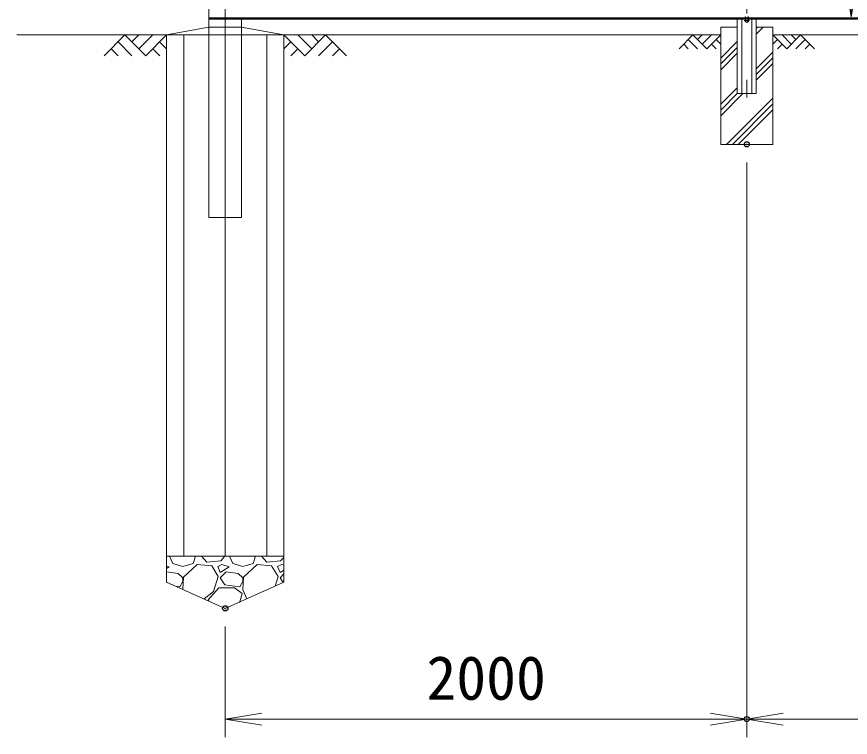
# Model space of a CAD drawing. Units: millimetres at full size; details may follow other scales. Extents: x -14699 to 14701, y -10394 to 10396.
# Drawn here: x -12443 to -9246, y -3252 to -487 of the extents above; entities that cross this region are included whole.
import ezdxf
from ezdxf.enums import TextEntityAlignment as Align

# ---------------------------------------------------------------- set-up
doc = ezdxf.new("R2010")
doc.units = ezdxf.units.MM
doc.header["$LTSCALE"] = 40
doc.header["$PDMODE"] = 32
doc.header["$PDSIZE"] = 20
doc.linetypes.add('USER1', pattern=[50.8, 31.75, -6.35, 6.35, -6.35])
for name, color, linetype, lineweight in [('0-0_D-STR3', 3, 'Continuous', 13), ('0-1_D-STR1', 1, 'Continuous', 18), ('0-2_D-BMK', 2, 'USER1', 13), ('0-3_D-STR4', 7, 'Continuous', 18), ('0-4_D-BGD', 7, 'Continuous', 18), ('0-5_D-DCR-HCH', 7, 'Continuous', 13), ('0-6_D-STR-DIM', 7, 'Continuous', 13), ('0-7_0', 7, 'Continuous', 18), ('0-9_D-STR-TXT', 7, 'Continuous', 13)]:
    doc.layers.add(name, color=color, linetype=linetype, lineweight=lineweight)
doc.layers.add('0-8_Defpoints', color=253, linetype='Continuous')
doc.styles.add('ＭＳ ゴシック', font='')
doc.styles.get('ＭＳ ゴシック').set_extended_font_data('MS Gothic')

# ---------------------------------------------------------------- blocks, each defined once
blk = doc.blocks.new('_Open')
at = {"layer": '0-7_0'}
blk.add_line((-40, 6.67), (0, 0), dxfattribs=at)
blk.add_lwpolyline([(-40, -6.67), (0, 0), (-40, 0)], dxfattribs=at)

msp = doc.modelspace()

# ---------------------------------------------------------------- linework, layer by layer
at = {"layer": '0-0_D-STR3'}
for p, q in [((-11705.62, -491.69), (1156.88, -491.69)), ((-9643.12, -493.68), (-9649.62, -497.43)), ((-9649.62, -497.43), (-9649.62, -504.94)), ((-9649.62, -504.94), (-9643.12, -508.69)), ((-9649.37, -497.29), (-9649.37, -487.19)), ((-9649.37, -487.19), (-9647.37, -487.19)), ((-9647.37, -496.13), (-9647.37, -487.19)), ((-9636.62, -497.43), (-9643.12, -493.68)), ((-9643.12, -508.69), (-9636.62, -504.94)), ((-9638.87, -496.13), (-9638.87, -487.19)), ((-9638.87, -487.19), (-9636.87, -487.19)), ((-9636.87, -497.29), (-9636.87, -487.19)), ((-9636.62, -504.94), (-9636.62, -497.43))]:
    msp.add_line(p, q, dxfattribs=at)
msp.add_circle((-9643.12, -501.19), 6.25, dxfattribs=at)
at = {"layer": '0-1_D-STR1'}
for p, q in [((-11705.62, -492.69), (1156.88, -492.69)), ((-11705.62, -496.69), (1156.88, -496.69)), ((-9679.62, -781.69), (-9679.62, -496.69)), ((-9662.12, -781.69), (-9662.12, -496.69)), ((-9624.12, -781.69), (-9624.12, -496.69)), ((-9606.62, -781.69), (-9606.62, -496.69)), ((-9679.62, -781.69), (-9606.62, -781.69))]:
    msp.add_line(p, q, dxfattribs=at)
msp.add_lwpolyline([(-11580.62, 5543.31), (-11705.62, 5543.31), (-11705.62, -1256.69), (-11580.62, -1256.69), (-11580.62, -496.69)], dxfattribs=at)
at = {"layer": '0-2_D-BMK'}
for p, q in [((-11643.12, -1307.69), (-11643.12, 5594.31)), ((-9643.12, 1303.31), (-9643.12, -796.69)), ((-9633.12, -501.19), (-9653.12, -501.19))]:
    msp.add_line(p, q, dxfattribs=at)
at = {"layer": '0-3_D-STR4'}
for p, q in [((-9743.12, -526.69), (-9743.12, -976.69)), ((-9679.62, -526.69), (-9743.12, -526.69)), ((-9543.12, -526.69), (-9606.62, -526.69)), ((-9543.12, -526.69), (-9543.12, -976.69)), ((-11868.12, -2656.69), (-11868.12, -556.69)), ((-11802.22, -556.69), (-11802.22, -2556.69)), ((-11643.12, -556.69), (-11643.12, -2556.69)), ((-11484.02, -556.69), (-11484.02, -2556.69)), ((-11418.12, -2656.69), (-11418.12, -556.69)), ((-9543.12, -976.69), (-9743.12, -976.69))]:
    msp.add_line(p, q, dxfattribs=at)
for points in [[(-11868.12, -556.69), (-11705.62, -526.69), (-11580.62, -526.69), (-11418.12, -556.69)], [(-11868.12, -2656.69), (-11643.12, -2756.69), (-11418.12, -2656.69)]]:
    msp.add_lwpolyline(points, dxfattribs=at)
at = {"layer": '0-4_D-BGD'}
for p, q in [((-9743.12, -556.69), (-12443.12, -556.69)), ((-9543.12, -556.69), (-7743.12, -556.69)), ((-11418.12, -2556.69), (-11868.12, -2556.69))]:
    msp.add_line(p, q, dxfattribs=at)
at = {"layer": '0-5_D-DCR-HCH'}
for p, q in [((-9606.62, -553.75), (-9579.56, -526.69)), ((-9606.62, -531.65), (-9601.65, -526.69)), ((-12027.75, -556.69), (-12107.57, -636.5)), ((-12027.75, -556.69), (-11947.94, -636.5)), ((-12001.15, -583.29), (-11974.54, -556.69)), ((-11974.54, -609.9), (-11921.33, -556.69)), ((-11947.94, -636.5), (-11868.12, -556.69)), ((-11338.3, -636.5), (-11418.12, -556.69)), ((-11311.69, -609.9), (-11364.9, -556.69)), ((-11258.48, -556.69), (-11338.3, -636.5)), ((-11284.95, -583.43), (-11311.69, -556.69)), ((-11258.48, -556.69), (-11178.66, -636.5)), ((-9849.54, -556.69), (-9902.75, -609.9)), ((-9867.28, -574.42), (-9831.64, -609.9)), ((-9849.54, -556.69), (-9796.33, -609.9)), ((-9831.8, -574.42), (-9814.07, -556.69)), ((-9814.07, -592.16), (-9778.59, -556.69)), ((-9796.33, -609.9), (-9743.12, -556.69)), ((-9760.85, -574.42), (-9743.12, -592.08)), ((-9489.9, -609.9), (-9543.12, -556.69)), ((-9525.38, -574.42), (-9543.12, -592.08)), ((-9472.17, -592.16), (-9507.64, -556.69)), ((-9436.69, -556.69), (-9489.9, -609.9)), ((-9454.34, -574.52), (-9472.17, -556.69)), ((-9418.96, -574.42), (-9454.59, -609.9)), ((-9436.69, -556.69), (-9383.48, -609.9)), ((-12054.36, -583.29), (-12000.9, -636.5)), ((-11894.72, -583.29), (-11868.12, -609.78)), ((-11391.51, -583.29), (-11418.12, -609.78)), ((-11231.87, -583.29), (-11285.33, -636.5)), ((-9885.02, -592.16), (-9867.2, -609.9)), ((-9778.59, -592.16), (-9760.77, -609.9)), ((-9743.12, -646.05), (-9679.62, -582.55)), ((-9743.12, -668.15), (-9679.62, -604.65)), ((-9507.64, -592.16), (-9525.46, -609.9)), ((-9401.22, -592.16), (-9419.04, -609.9)), ((-12080.97, -609.9), (-12054.24, -636.5)), ((-11921.33, -609.9), (-11894.6, -636.5)), ((-11364.9, -609.9), (-11391.63, -636.5)), ((-11205.27, -609.9), (-11232, -636.5)), ((-9743.12, -690.25), (-9679.62, -626.75)), ((-9606.62, -686.33), (-9543.12, -622.83)), ((-9606.62, -708.43), (-9543.12, -644.93)), ((-9606.62, -730.52), (-9543.12, -667.02)), ((-9743.12, -822.83), (-9679.62, -759.33)), ((-9743.12, -844.93), (-9679.62, -781.43)), ((-9743.12, -867.02), (-9657.78, -781.69)), ((-9720.2, -976.69), (-9543.12, -799.61)), ((-9698.1, -976.69), (-9543.12, -821.7)), ((-9676, -976.69), (-9543.12, -843.8)), ((-9543.42, -976.69), (-9543.12, -976.38)), ((-11856.51, -2556.69), (-11844.71, -2584.24)), ((-11766.51, -2584.24), (-11756.66, -2556.69)), ((-11713.61, -2579.64), (-11734.65, -2556.69)), ((-11644.19, -2556.69), (-11660.71, -2575.04)), ((-11626.51, -2556.69), (-11614.71, -2584.24)), ((-11536.51, -2584.24), (-11526.66, -2556.69)), ((-11483.61, -2579.64), (-11504.65, -2556.69)), ((-11844.71, -2584.24), (-11805.61, -2595.74)), ((-11805.61, -2595.74), (-11766.51, -2584.24)), ((-11750.41, -2588.84), (-11803.31, -2637.14)), ((-11695.21, -2593.44), (-11750.41, -2588.84)), ((-11660.71, -2575.04), (-11713.61, -2579.64)), ((-11656.11, -2588.84), (-11672.21, -2595.74)), ((-11628.51, -2598.04), (-11656.11, -2588.84)), ((-11614.71, -2584.24), (-11575.61, -2595.74)), ((-11575.61, -2595.74), (-11536.51, -2584.24)), ((-11430.71, -2575.04), (-11483.61, -2579.64)), ((-11426.11, -2588.84), (-11442.21, -2595.74)), ((-11418.12, -2561.05), (-11430.71, -2575.04)), ((-11418.12, -2591.5), (-11426.11, -2588.84)), ((-11858.51, -2598.04), (-11868.12, -2594.84)), ((-11868.12, -2603.81), (-11858.51, -2598.04)), ((-11824.01, -2623.34), (-11868.12, -2616.72)), ((-11669.91, -2634.84), (-11695.21, -2593.44)), ((-11672.21, -2595.74), (-11663.01, -2618.74)), ((-11663.01, -2618.74), (-11628.51, -2598.04)), ((-11640.01, -2616.44), (-11663.01, -2639.44)), ((-11594.01, -2623.34), (-11640.01, -2616.44)), ((-11439.91, -2634.84), (-11465.21, -2593.44)), ((-11442.21, -2595.74), (-11433.01, -2618.74)), ((-11433.01, -2618.74), (-11418.12, -2609.81)), ((-11805.61, -2639.44), (-11824.01, -2623.34)), ((-11817.11, -2673.94), (-11805.61, -2653.24)), ((-11805.61, -2653.24), (-11805.61, -2639.44)), ((-11803.31, -2637.14), (-11805.56, -2684.49)), ((-11688.31, -2692.34), (-11669.91, -2634.84)), ((-11663.01, -2639.44), (-11644.61, -2667.04)), ((-11575.61, -2639.44), (-11594.01, -2623.34)), ((-11587.11, -2673.94), (-11575.61, -2653.24)), ((-11573.31, -2637.14), (-11575.61, -2685.44)), ((-11575.61, -2653.24), (-11575.61, -2639.44)), ((-11451.67, -2671.6), (-11439.91, -2634.84)), ((-11418.12, -2624.55), (-11433.01, -2639.44)), ((-11433.01, -2639.44), (-11420.73, -2657.85)), ((-11833.8, -2671.94), (-11817.11, -2673.94)), ((-11709.01, -2724.54), (-11667.61, -2678.54)), ((-11644.61, -2667.04), (-11587.11, -2673.94)), ((-11575.61, -2685.44), (-11560.98, -2720.18)), ((-11724.67, -2720.44), (-11688.31, -2692.34)), ((-11577.91, -2699.24), (-11587.11, -2731.44)), ((-11706.75, -2728.4), (-11709.01, -2724.54)), ((-11587.11, -2731.44), (-11591.52, -2733.76)), ((-11642.05, -2756.21), (-11644.66, -2756))]:
    msp.add_line(p, q, dxfattribs=at)
for points in [[(-11465.21, -2593.44), (-11520.41, -2588.84), (-11573.31, -2637.14)], [(-11667.61, -2678.54), (-11607.81, -2678.54), (-11577.91, -2699.24)]]:
    msp.add_lwpolyline(points, dxfattribs=at)
at = {"layer": '0-6_D-STR-DIM'}
for p, q in [((-9643.12, -1046.69), (-9643.12, -3251.56)), ((-9643.12, -1046.69), (-9643.12, -3251.56)), ((-11643.12, -2826.69), (-11643.12, -3251.56)), ((-11643.12, -3181.56), (-9643.12, -3181.56)), ((-9643.12, -3181.56), (-7643.12, -3181.56))]:
    msp.add_line(p, q, dxfattribs=at)
at = {"layer": '0-8_Defpoints'}
for p in [(-9643.12, -976.69), (-11643.12, -2756.69), (-9643.12, -3181.56)]:
    msp.add_point(p, dxfattribs=at)

# ---------------------------------------------------------------- block references
at = {"layer": '0-6_D-STR-DIM', "xscale": 3.5, "yscale": 3.5, "rotation": 180}
for p in [(-11643.12, -3181.56), (-9643.12, -3181.56)]:
    msp.add_blockref('_Open', p, dxfattribs=at)
at = {"layer": '0-6_D-STR-DIM', "xscale": 3.5, "yscale": 3.5}
msp.add_blockref('_Open', (-9643.12, -3181.56), dxfattribs=at)
at = {"layer": '0-9_D-STR-TXT', "xscale": 3.5, "yscale": 3.5, "rotation": 270}
msp.add_blockref('_Open', (-9242.49, -487.28), dxfattribs=at)

# ---------------------------------------------------------------- texts
at = {"layer": '0-6_D-STR-DIM', "style": 'ＭＳ ゴシック'}
msp.add_text('2000', height=168.3, dxfattribs=at).set_placement((-10871.56, -3157.94), align=Align.BOTTOM_LEFT)

doc.saveas('drawing.dxf')
